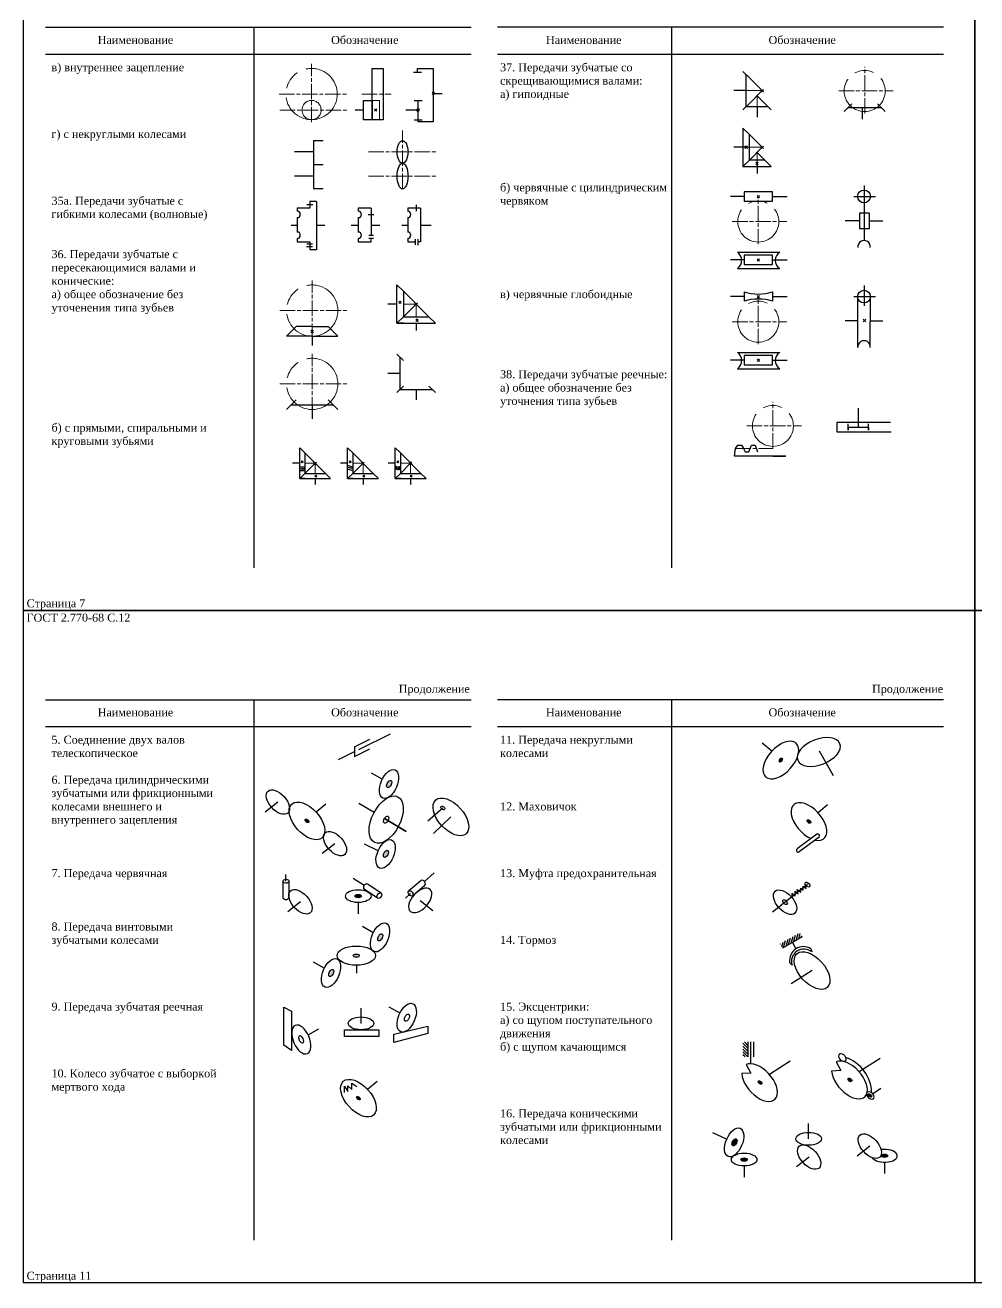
# Model space of a CAD drawing. Header units: millimetres. Extents: x 4428 to 6562, y 4839 to 5637.
# Drawn here: x 5968.8 to 6265.8, y 4838.7 to 5231.5 of the extents above; entities that cross this region are included whole.
import ezdxf

# ---------------------------------------------------------------- set-up
doc = ezdxf.new("R2010")
doc.units = ezdxf.units.MM
doc.linetypes.add('ACAD_ISO08W100', pattern=[36, 24, -3, 6, -3])
doc.layers.add('Эл-ты УГО (осевые)', color=7, linetype='ACAD_ISO08W100', lineweight=13)
doc.layers.add('Элементы УГО', color=7, linetype='Continuous', lineweight=30)
doc.styles.get("Standard").update_dxf_attribs({"font": 'times.ttf'})

msp = doc.modelspace()

# ---------------------------------------------------------------- hatches: boundary and pattern name
at = {"layer": 'Элементы УГО'}
h = msp.add_hatch(color=256, dxfattribs=at)
h.dxf.hatch_style = 1
edge = h.paths.add_edge_path()
edge.add_ellipse((6204.66, 5002.01), major_axis=(-0.521, -0.43), ratio=0.612959, start_angle=0, end_angle=360, ccw=False)
h = msp.add_hatch(color=256, dxfattribs=at)
h.dxf.hatch_style = 1
edge = h.paths.add_edge_path()
edge.add_ellipse((6082.43, 4994.56), major_axis=(-0.55, -1.07), ratio=0.547209, start_angle=0, end_angle=360)
edge = h.paths.add_edge_path()
edge.add_ellipse((6081.4, 4972.73), major_axis=(-0.55, -1.07), ratio=0.547209, start_angle=0, end_angle=360)
h = msp.add_hatch(color=256, dxfattribs=at)
h.dxf.hatch_style = 1
edge = h.paths.add_edge_path()
edge.add_ellipse((6056.77, 4983.02), major_axis=(0.521, -0.43), ratio=0.612959, start_angle=0, end_angle=360)
h = msp.add_hatch(color=256, dxfattribs=at)
h.dxf.hatch_style = 1
edge = h.paths.add_edge_path()
edge.add_ellipse((6213.43, 4982.81), major_axis=(0.521, -0.43), ratio=0.612959, start_angle=0, end_angle=360)
h = msp.add_hatch(color=256, dxfattribs=at)
h.dxf.hatch_style = 1
edge = h.paths.add_edge_path()
edge.add_ellipse((6072.76, 4959.53), major_axis=(-1, 0), ratio=0.5, start_angle=0, end_angle=360)
h = msp.add_hatch(color=256, dxfattribs=at)
h.dxf.hatch_style = 1
edge = h.paths.add_edge_path()
edge.add_ellipse((6064.34, 4935.53), major_axis=(-0.55, -1.07), ratio=0.547209, start_angle=0, end_angle=360)
edge = h.paths.add_edge_path()
edge.add_ellipse((6072.17, 4940.94), major_axis=(1, 0), ratio=0.5, start_angle=0, end_angle=360)
edge = h.paths.add_edge_path()
edge.add_ellipse((6079.63, 4946.66), major_axis=(-0.55, -1.07), ratio=0.547209, start_angle=0, end_angle=360)
h = msp.add_hatch(dxfattribs=at)
h.set_pattern_fill('ANSI31', color=256, scale=0.2, angle=209.2728)
h.set_pattern_definition([(254.272806, (8346.85996, 12355.5786), (0.611227634, -0.17212141), [])])
h.paths.add_polyline_path([(6205.15, 4943.29), (6211.35, 4946.76), (6210.59, 4948.12), (6204.39, 4944.64)])
h = msp.add_hatch(dxfattribs=at)
h.set_pattern_fill('ANSI31', color=256, scale=0.2, angle=90)
h.set_pattern_definition([(135, (11611.3752, -578.61865), (-0.449012806, -0.449012806), [])])
h.paths.add_polyline_path([(6192.85, 4909.3), (6194.4, 4909.3), (6194.4, 4913.97), (6192.85, 4913.97)])
h = msp.add_hatch(color=256, dxfattribs=at)
h.dxf.hatch_style = 1
edge = h.paths.add_edge_path()
edge.add_ellipse((6226.24, 4902.1), major_axis=(0.521, -0.43), ratio=0.612959, start_angle=0, end_angle=360)
h = msp.add_hatch(color=256, dxfattribs=at)
h.dxf.hatch_style = 1
edge = h.paths.add_edge_path()
edge.add_ellipse((6198.19, 4901.31), major_axis=(0.521, -0.43), ratio=0.612959, start_angle=0, end_angle=360)
h = msp.add_hatch(color=256, dxfattribs=at)
h.dxf.hatch_style = 1
edge = h.paths.add_edge_path()
edge.add_ellipse((6072.83, 4896.42), major_axis=(0.521, -0.43), ratio=0.612959, start_angle=0, end_angle=360)
h = msp.add_hatch(color=256, dxfattribs=at)
h.dxf.hatch_style = 1
edge = h.paths.add_edge_path()
edge.add_ellipse((6232.42, 4897.26), major_axis=(0.521, -0.43), ratio=0.612959, start_angle=0, end_angle=360)
h = msp.add_hatch(color=256, dxfattribs=at)
h.dxf.hatch_style = 1
edge = h.paths.add_edge_path()
edge.add_ellipse((6190.21, 4882.65), major_axis=(-0.55, -1.07), ratio=0.547209, start_angle=0, end_angle=360)
h = msp.add_hatch(color=256, dxfattribs=at)
h.dxf.hatch_style = 1
edge = h.paths.add_edge_path()
edge.add_ellipse((6237.02, 4878.42), major_axis=(-1, 0), ratio=0.5, start_angle=0, end_angle=360)
h = msp.add_hatch(color=256, dxfattribs=at)
h.dxf.hatch_style = 1
edge = h.paths.add_edge_path()
edge.add_ellipse((6193.21, 4877.25), major_axis=(-1, 0), ratio=0.5, start_angle=0, end_angle=360)

# ---------------------------------------------------------------- linework, layer by layer
for p, q in [((5975.14, 5230.85), (6108.05, 5230.85)), ((6040.14, 5230.85), (6040.14, 5062.06)), ((6255.4, 5230.85), (6116.19, 5230.85)), ((6170.57, 5230.85), (6170.57, 5062.06)), ((5975.14, 5222.45), (6108.05, 5222.45)), ((6116.19, 5222.45), (6255.4, 5222.45)), ((6201.64, 5187.4), (6199.64, 5189.4)), ((5975.14, 5020.85), (6108.05, 5020.85)), ((6040.14, 5020.85), (6040.14, 4852.06)), ((6255.4, 5020.85), (6116.19, 5020.85)), ((6170.57, 5020.85), (6170.57, 4852.06)), ((5975.14, 5012.45), (6108.05, 5012.45)), ((6116.19, 5012.45), (6255.4, 5012.45))]:
    msp.add_line(p, q)
at = {"layer": 'Эл-ты УГО (осевые)', "ltscale": 0.2}
for p, q in [((6058.2, 5201.19), (6058.2, 5219.4)), ((6230.83, 5203.91), (6230.83, 5218.48)), ((6048.05, 5210.01), (6069.32, 5210.01)), ((6073.91, 5210.01), (6083.01, 5210.01)), ((6222.71, 5210.97), (6239.73, 5210.97)), ((6048.25, 5205.01), (6069.32, 5205.01)), ((6086.58, 5180.39), (6086.58, 5198.6)), ((6075.95, 5191.96), (6097.22, 5191.96)), ((6075.95, 5184.38), (6097.22, 5184.38)), ((6197.63, 5163.13), (6197.63, 5177.7)), ((6189.51, 5170.19), (6206.53, 5170.19)), ((6058.4, 5133.57), (6058.4, 5151.78)), ((6197.63, 5131.86), (6197.63, 5146.43)), ((6048.25, 5142.39), (6069.52, 5142.39)), ((6189.51, 5138.92), (6206.53, 5138.92)), ((6058.4, 5110.67), (6058.4, 5128.88)), ((6048.25, 5119.49), (6069.52, 5119.49)), ((6202.19, 5099.32), (6202.19, 5113.89)), ((6194.07, 5106.37), (6211.08, 5106.37)), ((6190.52, 5099.32), (6202.19, 5099.32))]:
    msp.add_line(p, q, dxfattribs=at)
at = {"layer": 'Эл-ты УГО (осевые)'}
for p, q in [((6198.83, 5211.08), (6194.83, 5215.08)), ((6193.83, 5211.08), (6198.83, 5211.08)), ((6194.83, 5207.08), (6198.83, 5211.08)), ((6199.64, 5207.08), (6197.24, 5209.49)), ((6197.24, 5206.08), (6197.24, 5209.49)), ((6077.1, 5208.01), (6079.4, 5208.01)), ((6079.4, 5208.01), (6079.4, 5202.01)), ((6198.83, 5193.4), (6194.83, 5197.4)), ((6193.83, 5193.4), (6198.83, 5193.4)), ((6194.83, 5189.4), (6198.83, 5193.4)), ((6199.64, 5189.4), (6197.24, 5191.8)), ((6197.24, 5188.4), (6197.24, 5191.8)), ((6094.84, 5140.44), (6086.84, 5148.44)), ((6086.84, 5140.44), (6090.84, 5144.44)), ((6086.84, 5144.44), (6090.84, 5144.44)), ((6090.84, 5140.44), (6090.84, 5144.44)), ((6062.52, 5091.52), (6056.12, 5097.92)), ((6056.12, 5091.52), (6059.32, 5094.72)), ((6056.12, 5094.72), (6059.32, 5094.72)), ((6059.32, 5091.52), (6059.32, 5094.72)), ((6077.46, 5091.52), (6071.06, 5097.92)), ((6071.06, 5091.52), (6074.26, 5094.72)), ((6071.06, 5094.72), (6074.26, 5094.72)), ((6074.26, 5091.52), (6074.26, 5094.72)), ((6092.32, 5091.52), (6085.92, 5097.92)), ((6085.92, 5091.52), (6089.12, 5094.72)), ((6085.92, 5094.72), (6089.12, 5094.72)), ((6089.12, 5091.52), (6089.12, 5094.72))]:
    msp.add_line(p, q, dxfattribs=at)
for centre, radius in [((6058.2, 5210.01), 8), ((6230.83, 5210.97), 6.4), ((6058.2, 5205.01), 3), ((6197.63, 5170.19), 6.4), ((6058.4, 5142.39), 8), ((6197.63, 5138.92), 6.4), ((6058.4, 5119.49), 8), ((6202.19, 5106.37), 6.4)]:
    msp.add_circle(centre, radius, dxfattribs=at)
at = {"layer": 'Элементы УГО'}
for p, q in [((6089.96, 5216.86), (6092.46, 5216.86)), ((6091.21, 5216.86), (6091.21, 5218.01)), ((6091.21, 5218.01), (6096.18, 5218.01)), ((6096.18, 5218.01), (6096.18, 5201.3)), ((6192.83, 5217.08), (6194.83, 5215.08)), ((6193.83, 5206.08), (6193.83, 5216.08)), ((6095.79, 5210.59), (6096.55, 5209.82)), ((6095.82, 5209.82), (6096.58, 5210.57)), ((6096.17, 5210.2), (6098.99, 5210.2)), ((6193.83, 5211.08), (6190, 5211.08)), ((6198.44, 5211.46), (6199.2, 5210.69)), ((6198.46, 5210.69), (6199.23, 5211.44)), ((6074.36, 5205.01), (6071.82, 5205.01)), ((6077.81, 5205.42), (6078.57, 5204.65)), ((6077.84, 5204.65), (6078.6, 5205.4)), ((6091.45, 5205.01), (6087.6, 5205.01)), ((6090.2, 5208.01), (6092.7, 5208.01)), ((6091.05, 5205.42), (6091.81, 5204.65)), ((6091.08, 5204.65), (6091.84, 5205.4)), ((6091.45, 5202.01), (6091.45, 5208.01)), ((6194.83, 5207.08), (6192.83, 5205.08)), ((6193.83, 5206.08), (6200.64, 5206.08)), ((6197.24, 5206.08), (6197.24, 5202.83)), ((6199.64, 5207.08), (6201.64, 5205.08)), ((6226.83, 5206.97), (6224.43, 5204.57)), ((6225.63, 5205.77), (6236.03, 5205.77)), ((6230, 5205.77), (6230, 5202.21)), ((6234.83, 5206.97), (6237.23, 5204.57)), ((6090.2, 5202.01), (6092.7, 5202.01)), ((6091.45, 5201.3), (6091.45, 5202.01)), ((6096.18, 5201.3), (6091.45, 5201.3)), ((6192.83, 5199.4), (6194.83, 5197.4)), ((6192.83, 5199.4), (6192.83, 5187.4)), ((6194.83, 5189.4), (6194.83, 5197.4)), ((6058.82, 5195.53), (6058.82, 5180.53)), ((6058.82, 5195.53), (6061.82, 5195.53)), ((6193.83, 5193.4), (6190, 5193.4)), ((6193.46, 5193.82), (6194.22, 5193.04)), ((6193.49, 5193.05), (6194.25, 5193.8)), ((6198.46, 5193.8), (6199.22, 5193.03)), ((6198.49, 5193.03), (6199.25, 5193.78)), ((6058.82, 5191.96), (6052.82, 5191.96)), ((6194.83, 5189.4), (6192.83, 5187.4)), ((6199.64, 5189.4), (6194.83, 5189.4)), ((6196.84, 5188.73), (6197.6, 5187.96)), ((6196.87, 5187.96), (6197.63, 5188.71)), ((6199.64, 5189.4), (6201.64, 5187.4)), ((6058.82, 5188.03), (6061.82, 5188.03)), ((6192.83, 5187.4), (6201.64, 5187.4)), ((6197.24, 5188.4), (6197.24, 5185.15)), ((6058.82, 5184.38), (6052.82, 5184.38)), ((6230.63, 5181.46), (6230.63, 5164.25)), ((6058.82, 5180.53), (6061.82, 5180.53)), ((6193.24, 5178.03), (6189, 5178.03)), ((6197.23, 5178.38), (6197.99, 5177.61)), ((6197.26, 5177.61), (6198.02, 5178.36)), ((6202.02, 5178.03), (6206.6, 5178.03)), ((6227.41, 5178.03), (6234.22, 5178.03)), ((6057.69, 5174.41), (6053.69, 5174.41)), ((6053.69, 5174.41), (6053.69, 5173.41)), ((6058.6, 5175.41), (6056.77, 5175.41)), ((6059.69, 5176.41), (6057.69, 5176.41)), ((6057.69, 5176.41), (6057.69, 5174.41)), ((6059.69, 5176.41), (6059.69, 5161.41)), ((6076.77, 5174.41), (6072.77, 5174.41)), ((6072.77, 5174.41), (6072.77, 5173.41)), ((6076.77, 5174.41), (6076.77, 5165.98)), ((6092.19, 5174.41), (6088.19, 5174.41)), ((6088.19, 5174.41), (6088.19, 5173.41)), ((6090.81, 5175.39), (6090.81, 5173.39)), ((6092.19, 5174.41), (6092.19, 5163.91)), ((6053.69, 5171.41), (6053.69, 5168.91)), ((6072.77, 5171.41), (6072.77, 5168.91)), ((6075.87, 5172.41), (6077.67, 5172.41)), ((6088.19, 5171.41), (6088.19, 5168.91)), ((6229.18, 5170.46), (6224.72, 5170.46)), ((6232.3, 5170.46), (6236.51, 5170.46)), ((6053.69, 5168.91), (6051.87, 5168.91)), ((6053.69, 5168.91), (6053.69, 5166.91)), ((6062.33, 5168.91), (6059.69, 5168.91)), ((6072.77, 5168.91), (6070.6, 5168.91)), ((6072.77, 5168.91), (6072.77, 5166.91)), ((6076.09, 5165.98), (6077.51, 5165.98)), ((6079.47, 5168.91), (6076.77, 5168.91)), ((6088.19, 5168.91), (6086.38, 5168.91)), ((6088.19, 5168.91), (6088.19, 5166.91)), ((6095.49, 5168.91), (6092.19, 5168.91)), ((6053.69, 5164.91), (6053.69, 5163.91)), ((6053.69, 5163.91), (6057.69, 5163.91)), ((6058.47, 5162.3), (6056.64, 5162.3)), ((6058.5, 5163.14), (6056.67, 5163.14)), ((6057.69, 5163.91), (6057.69, 5161.41)), ((6059.69, 5161.41), (6057.69, 5161.41)), ((6072.77, 5164.91), (6072.77, 5163.91)), ((6072.77, 5163.91), (6076.77, 5163.91)), ((6076.09, 5164.97), (6077.53, 5164.97)), ((6076.77, 5164.97), (6076.77, 5164.91)), ((6076.77, 5163.91), (6076.77, 5164.91)), ((6088.19, 5164.91), (6088.19, 5163.91)), ((6088.19, 5163.91), (6090.19, 5163.91)), ((6090.66, 5163.91), (6090.19, 5163.91)), ((6090.66, 5162.87), (6090.66, 5164.7)), ((6091.5, 5162.83), (6091.5, 5164.66)), ((6092.19, 5163.91), (6091.5, 5163.91)), ((6193.24, 5158.2), (6189, 5158.2)), ((6191.12, 5160.6), (6204.31, 5160.6)), ((6197.23, 5158.55), (6197.99, 5157.78)), ((6197.26, 5157.78), (6198.02, 5158.53)), ((6202.02, 5158.2), (6206.6, 5158.2)), ((6191.12, 5155.49), (6204.31, 5155.49)), ((6084.84, 5138.44), (6084.84, 5150.44)), ((6084.84, 5150.44), (6086.84, 5148.44)), ((6230.63, 5150.19), (6230.63, 5143.89)), ((6086.84, 5148.44), (6086.84, 5140.44)), ((6193.24, 5146.76), (6189, 5146.76)), ((6193.24, 5148.21), (6193.24, 5145.32)), ((6197.23, 5147.11), (6197.99, 5146.34)), ((6197.26, 5146.34), (6198.02, 5147.09)), ((6202.02, 5148.21), (6202.02, 5145.32)), ((6202.02, 5146.76), (6206.6, 5146.76)), ((6227.41, 5146.76), (6234.22, 5146.76)), ((6228.67, 5130.82), (6228.67, 5146.76)), ((6232.59, 5130.82), (6232.63, 5146.76)), ((6084.84, 5144.44), (6082.01, 5144.44)), ((6085.41, 5145.34), (6086.17, 5144.57)), ((6085.44, 5144.57), (6086.2, 5145.32)), ((6090.44, 5144.82), (6091.2, 5144.05)), ((6090.47, 5144.05), (6091.23, 5144.8)), ((6086.84, 5140.44), (6084.84, 5138.44)), ((6086.84, 5138.44), (6084.84, 5138.44)), ((6084.84, 5138.44), (6096.84, 5138.44)), ((6086.84, 5140.44), (6094.84, 5140.44)), ((6090.7, 5139.77), (6091.46, 5139)), ((6090.73, 5139), (6091.49, 5139.75)), ((6090.84, 5138.44), (6090.84, 5136.19)), ((6094.84, 5140.44), (6096.84, 5138.44)), ((6228.67, 5139.19), (6224.72, 5139.19)), ((6230.38, 5139.68), (6231.14, 5138.9)), ((6230.4, 5138.9), (6231.17, 5139.66)), ((6232.61, 5139.19), (6236.51, 5139.19)), ((6053.4, 5137.39), (6050.4, 5134.39)), ((6058.4, 5134.39), (6050.4, 5134.39)), ((6058.4, 5137.39), (6053.4, 5137.39)), ((6057.99, 5136.24), (6058.75, 5135.47)), ((6058.02, 5135.47), (6058.79, 5136.22)), ((6058.4, 5137.39), (6063.4, 5137.39)), ((6058.4, 5134.39), (6066.4, 5134.39)), ((6058.4, 5134.39), (6058.4, 5131.44)), ((6063.4, 5137.39), (6066.4, 5134.39)), ((6084.84, 5128.77), (6086.84, 5126.77)), ((6085.84, 5117.77), (6085.84, 5127.77)), ((6193.24, 5126.93), (6189, 5126.93)), ((6191.12, 5129.33), (6204.31, 5129.33)), ((6197.23, 5127.28), (6197.99, 5126.51)), ((6197.26, 5126.51), (6198.02, 5127.26)), ((6202.02, 5126.93), (6206.6, 5126.93)), ((6085.84, 5122.77), (6082.01, 5122.77)), ((6191.12, 5124.22), (6204.31, 5124.22)), ((6086.84, 5118.77), (6084.84, 5116.77)), ((6094.84, 5118.77), (6096.84, 5116.77)), ((6053.4, 5114.49), (6050.4, 5111.49)), ((6063.4, 5114.49), (6066.4, 5111.49)), ((6085.84, 5117.77), (6095.84, 5117.77)), ((6090.84, 5117.77), (6090.84, 5114.52)), ((6051.9, 5112.99), (6064.9, 5112.99)), ((6058.4, 5112.99), (6058.4, 5108.54)), ((6228.85, 5106), (6228.85, 5111.92)), ((6225.69, 5105), (6225.69, 5107)), ((6232.02, 5105), (6232.02, 5107)), ((6225.69, 5106), (6232.02, 5106)), ((6225.69, 5106), (6225.69, 5105)), ((6232.02, 5106), (6232.02, 5105)), ((6054.52, 5089.92), (6054.52, 5099.52)), ((6054.52, 5099.52), (6056.12, 5097.92)), ((6069.46, 5089.92), (6069.46, 5099.52)), ((6069.46, 5099.52), (6071.06, 5097.92)), ((6084.32, 5089.92), (6084.32, 5099.52)), ((6084.32, 5099.52), (6085.92, 5097.92)), ((6190.19, 5096.94), (6190.53, 5099.32)), ((6190.53, 5099.32), (6191.27, 5100.4)), ((6191.27, 5100.4), (6192.39, 5100.4)), ((6192.39, 5100.4), (6192.96, 5099.32)), ((6192.96, 5099.32), (6193.52, 5098.25)), ((6194.71, 5098.25), (6195.54, 5100.4)), ((6195.54, 5100.4), (6196.64, 5100.4)), ((6196.64, 5100.4), (6197.34, 5098.25)), ((6054.52, 5094.72), (6052.26, 5094.72)), ((6054.98, 5095.43), (6055.59, 5094.82)), ((6055, 5094.82), (6055.61, 5095.42)), ((6056.12, 5097.92), (6056.12, 5091.52)), ((6058.9, 5095.06), (6059.66, 5094.29)), ((6058.93, 5094.29), (6059.69, 5095.04)), ((6069.46, 5094.72), (6067.2, 5094.72)), ((6069.92, 5095.43), (6070.52, 5094.82)), ((6069.94, 5094.82), (6070.55, 5095.42)), ((6071.06, 5097.92), (6071.06, 5091.52)), ((6073.86, 5095.09), (6074.62, 5094.32)), ((6073.89, 5094.32), (6074.65, 5095.07)), ((6084.32, 5094.72), (6082.06, 5094.72)), ((6084.77, 5095.43), (6085.38, 5094.82)), ((6084.79, 5094.82), (6085.4, 5095.42)), ((6085.92, 5097.92), (6085.92, 5091.52)), ((6088.75, 5095.12), (6089.51, 5094.34)), ((6088.77, 5094.34), (6089.54, 5095.1)), ((6206.19, 5096.94), (6190.19, 5096.94)), ((6193.52, 5098.25), (6194.71, 5098.25)), ((6202.19, 5096.94), (6206.19, 5096.94)), ((6054.52, 5093.61), (6056.12, 5093.61)), ((6054.52, 5093.01), (6056.12, 5093.01)), ((6054.52, 5092.41), (6056.12, 5092.41)), ((6056.12, 5091.52), (6054.52, 5089.92)), ((6056.12, 5093.01), (6055.12, 5093.01)), ((6056.12, 5091.52), (6062.52, 5091.52)), ((6059.21, 5090.98), (6059.82, 5090.36)), ((6059.24, 5090.36), (6059.85, 5090.96)), ((6062.52, 5091.52), (6064.12, 5089.92)), ((6069.46, 5094.12), (6071.06, 5093.47)), ((6071.06, 5092.92), (6069.46, 5093.52)), ((6071.06, 5092.39), (6069.46, 5092.81)), ((6071.06, 5091.52), (6069.46, 5089.92)), ((6071.06, 5091.52), (6077.46, 5091.52)), ((6074.15, 5090.98), (6074.76, 5090.36)), ((6074.17, 5090.36), (6074.78, 5090.96)), ((6077.46, 5091.52), (6079.06, 5089.92)), ((6085.92, 5091.52), (6084.32, 5089.92)), ((6085.92, 5091.52), (6092.32, 5091.52)), ((6089.01, 5090.98), (6089.62, 5090.36)), ((6089.03, 5090.36), (6089.64, 5090.96)), ((6092.32, 5091.52), (6093.92, 5089.92)), ((6056.12, 5089.92), (6054.52, 5089.92)), ((6054.52, 5089.92), (6064.12, 5089.92)), ((6059.32, 5089.92), (6059.32, 5088.11)), ((6071.06, 5089.92), (6069.46, 5089.92)), ((6069.46, 5089.92), (6079.06, 5089.92)), ((6074.26, 5089.92), (6074.26, 5088.11)), ((6085.92, 5089.92), (6084.32, 5089.92)), ((6084.32, 5089.92), (6093.92, 5089.92)), ((6089.12, 5089.92), (6089.12, 5088.11)), ((6071.58, 5006.16), (6076.42, 5008.55)), ((6072.98, 5005.35), (6082.85, 5010.22)), ((6066.65, 5002.22), (6071.58, 5004.66)), ((6071.58, 5006.16), (6071.58, 5003.16)), ((6071.58, 5003.16), (6076.42, 5005.55)), ((6201.83, 5004.8), (6198.83, 5007.29)), ((6216.65, 5004.92), (6220.98, 4997.24)), ((6080.25, 4996.01), (6076.92, 4997.9)), ((6047.69, 4988.89), (6043.74, 4985.79)), ((6077.7, 4985.61), (6072.9, 4988.44)), ((6059.59, 4985.81), (6062.6, 4988.3)), ((6099.18, 4987.04), (6094.44, 4982.96)), ((6216.26, 4985.6), (6219.26, 4988.09)), ((6080.91, 4983.72), (6087.69, 4979.71)), ((6087.69, 4979.71), (6080.91, 4983.72)), ((6101.68, 4984.28), (6096.27, 4979.06)), ((6215.91, 4978.87), (6209.71, 4974.24)), ((6216.59, 4977.97), (6210.39, 4973.33)), ((6065.45, 4975.9), (6061.49, 4972.81)), ((6078.95, 4973.68), (6074.67, 4975.72)), ((6050.18, 4964.18), (6050.18, 4966.26)), ((6074.57, 4962.82), (6071.18, 4964.98)), ((6093.42, 4964.11), (6096.43, 4966.78)), ((6049.22, 4964.22), (6049.22, 4959.1)), ((6051.14, 4964.15), (6051.14, 4959.1)), ((6078.8, 4958.89), (6074.58, 4961.68)), ((6079.91, 4960.44), (6075.64, 4963.27)), ((6088.49, 4961.12), (6092.32, 4964.41)), ((6089.68, 4959.63), (6093.57, 4962.96)), ((6212.98, 4963.1), (6202.02, 4954.54)), ((6209.17, 4959.47), (6209.17, 4961.08)), ((6209.17, 4961.08), (6210.04, 4960.09)), ((6210.04, 4960.09), (6209.8, 4961.57)), ((6209.8, 4961.57), (6210.92, 4960.74)), ((6210.92, 4960.74), (6210.92, 4962.01)), ((6210.92, 4962.01), (6211.62, 4961.33)), ((6211.62, 4961.33), (6211.62, 4962.67)), ((6211.62, 4962.67), (6212.6, 4961.94)), ((6212.6, 4961.94), (6212.27, 4963.33)), ((6054.73, 4957.74), (6050.77, 4954.65)), ((6072.76, 4957.53), (6072.76, 4954.01)), ((6089.09, 4960.38), (6087.51, 4958.84)), ((6092.11, 4958.18), (6096.07, 4955.08)), ((6208.29, 4958.89), (6208.2, 4960.48)), ((6208.2, 4960.48), (6209.17, 4959.47)), ((6077.45, 4948.1), (6074.12, 4950)), ((6211.35, 4946.76), (6205.15, 4943.29)), ((6208.25, 4945.03), (6209.36, 4943.06)), ((6214.01, 4943.1), (6214.29, 4942.08)), ((6062.17, 4936.98), (6058.83, 4938.87)), ((6072.17, 4937.94), (6072.17, 4935.41)), ((6207.41, 4938.83), (6208.16, 4937.93)), ((6214.4, 4936.28), (6207.93, 4932.16)), ((6073.63, 4919.78), (6073.63, 4924.5)), ((6085.8, 4923), (6082.46, 4924.89)), ((6057.11, 4916.22), (6060.45, 4918.11)), ((6194.4, 4914.03), (6194.4, 4909.3)), ((6195.23, 4914.03), (6195.23, 4907.08)), ((6196.16, 4914.03), (6196.16, 4909.35)), ((6193.86, 4906.93), (6195.3, 4904.25)), ((6207.56, 4907.97), (6201.09, 4903.84)), ((6221.92, 4907.72), (6223.36, 4905.04)), ((6235.61, 4908.76), (6229.14, 4904.63)), ((6195.3, 4904.25), (6192.46, 4904.08)), ((6223.36, 4905.04), (6220.52, 4904.87)), ((6068.43, 4898.15), (6068.47, 4900.16)), ((6068.47, 4900.16), (6069.51, 4898.46)), ((6069.51, 4898.46), (6069.51, 4900.31)), ((6069.51, 4900.31), (6070.79, 4899.12)), ((6070.79, 4899.12), (6070.79, 4901.09)), ((6070.79, 4901.09), (6072.34, 4900.04)), ((6075.66, 4899.2), (6078.66, 4901.69)), ((6233.28, 4897.79), (6235.89, 4899.55)), ((6213.34, 4883.73), (6213.34, 4888.46)), ((6187.75, 4883.59), (6183.47, 4885.63)), ((6232.43, 4881.44), (6228.47, 4878.35)), ((6193.21, 4875.25), (6193.21, 4871.73)), ((6213.5, 4878.02), (6209.54, 4874.93)), ((6237.02, 4876.42), (6237.02, 4872.9))]:
    msp.add_line(p, q, dxfattribs=at)
for points in [[(5968.25, 5258.74), (6265.25, 5258.74), (6265.25, 5048.74), (5968.25, 5048.74)], [(6265.25, 5258.74), (6562.25, 5258.74), (6562.25, 5048.74), (6265.25, 5048.74)], [(6077.1, 5218.01), (6080.56, 5218.01), (6080.56, 5202.01), (6077.1, 5202.01)], [(6077.1, 5202.01), (6074.36, 5202.01), (6074.36, 5208.01), (6077.1, 5208.01)], [(6193.24, 5176.59), (6202.02, 5176.59), (6202.02, 5179.48), (6193.24, 5179.48)], [(6229.18, 5168.06), (6232.3, 5168.06), (6232.3, 5172.86), (6229.18, 5172.86)], [(6193.24, 5156.75), (6202.02, 5156.75), (6202.02, 5159.65), (6193.24, 5159.65)], [(6193.24, 5125.48), (6202.02, 5125.48), (6202.02, 5128.38), (6193.24, 5128.38)], [(5968.25, 5048.74), (6265.25, 5048.74), (6265.25, 4838.74), (5968.25, 4838.74)], [(6265.25, 5048.74), (6562.25, 5048.74), (6562.25, 4838.74), (6265.25, 4838.74)], [(6049.58, 4924.8), (6051.92, 4923.54), (6051.92, 4911.31), (6049.58, 4912.93)], [(6068.49, 4917.78), (6079.17, 4917.78), (6079.17, 4915.69), (6068.49, 4915.69)], [(6083.87, 4913.83), (6083.87, 4916.38), (6094.48, 4918.92), (6094.48, 4916.58)]]:
    msp.add_lwpolyline(points, close=True, dxfattribs=at)
msp.add_lwpolyline([(6239.06, 5104.41), (6222.28, 5104.41), (6222.28, 5107.59), (6238.88, 5107.59)], dxfattribs=at)
for centre in [(6230.63, 5178.03), (6230.63, 5146.76)]:
    msp.add_circle(centre, 2, dxfattribs=at)
for centre, radius, start, end in [((6053.69, 5172.41), 1, 270, 90), ((6072.77, 5172.41), 1, 270, 90), ((6088.19, 5172.41), 1, 270, 90), ((6053.69, 5165.91), 1, 270, 90), ((6072.77, 5165.91), 1, 270, 90), ((6088.19, 5165.91), 1, 270, 90), ((6230.63, 5162.28), 1.97, 354.3735, 185.6265), ((6189.24, 5158.05), 3.18, 306.3844, 53.6156), ((6205.91, 5158.05), 3.02, 122.1237, 237.8763), ((6197.63, 5162.03), 14.5, 252.3807, 287.6193), ((6197.63, 5130.9), 15.07, 73.0768, 106.9232), ((6230.63, 5131.01), 1.97, 354.3735, 185.6265), ((6189.24, 5126.78), 3.18, 306.3844, 53.6156), ((6205.91, 5126.78), 3.02, 122.1237, 237.8763), ((6085.19, 5095.07), 1.48, 233.9602, 299.2833), ((6085.19, 5094.66), 1.48, 233.9602, 299.2833), ((6085.19, 5094.24), 1.48, 233.9602, 299.2833), ((6216.1, 4978.31), 0.591, 325.1225, 108.3742), ((6210.07, 4973.79), 0.568, 128.7459, 304.9486), ((6211.72, 4939.41), 4.35, 58.0831, 187.6662), ((6211.84, 4939.1), 3.86, 50.5672, 197.5889), ((6221.04, 4897.8), 11.96, 1.4494, 71.4059)]:
    msp.add_arc(centre, radius, start, end, dxfattribs=at)
for centre, major_axis, ratio in [((6086.58, 5191.96), (0, 3.56), 0.474823), ((6086.58, 5184.38), (0, 4.02), 0.420557), ((6082.37, 4994.53), (-1.88, -4.41), 0.529339), ((6047.69, 4988.89), (3.08, -3.42), 0.560582), ((6082.43, 4994.56), (-0.55, -1.07), 0.547209), ((6056.77, 4983.02), (4.74, -5.26), 0.559822), ((6081.49, 4983.42), (-3.66, -7.11), 0.547209), ((6101.68, 4984.28), (4.74, -5.26), 0.559822), ((6081.49, 4983.42), (-0.55, -1.07), 0.547209), ((6099.18, 4987.04), (0.535, -0.431), 0.698336), ((6056.77, 4983.02), (0.521, -0.43), 0.612959), ((6213.43, 4982.81), (0.521, -0.43), 0.612959), ((6065.52, 4975.9), (3.08, -3.42), 0.560582), ((6081.29, 4972.68), (-1.88, -4.41), 0.529339), ((6081.4, 4972.73), (-0.55, -1.07), 0.547209), ((6050.18, 4964.18), (0.956, -0.033), 0.634553), ((6054.73, 4957.74), (3.08, -3.42), 0.560582), ((6072.76, 4959.53), (4, 0), 0.5), ((6089.09, 4960.38), (-0.597, 0.747), 0.634553), ((6205.98, 4957.63), (3.08, -3.42), 0.560582), ((6212.98, 4963.1), (0.616, -0.684), 0.560582), ((6079.35, 4959.66), (-0.556, -0.778), 0.634553), ((6205.98, 4957.63), (0.616, -0.684), 0.560582), ((6079.57, 4946.62), (-1.88, -4.41), 0.529339), ((6079.63, 4946.66), (-0.55, -1.07), 0.547209), ((6072.17, 4940.94), (6, 0), 0.5), ((6072.17, 4940.94), (1, 0), 0.5), ((6214.4, 4936.28), (4.74, -5.26), 0.559822), ((6064.28, 4935.5), (-1.88, -4.41), 0.529339), ((6064.34, 4935.53), (-0.55, -1.07), 0.547209), ((6087.91, 4921.52), (-1.88, -4.41), 0.529339), ((6073.63, 4919.78), (4, 0), 0.5), ((6087.97, 4921.55), (-0.55, -1.07), 0.547209), ((6223.86, 4909.1), (0.82, -1.12), 0.646986), ((6072.83, 4896.42), (4.74, -5.26), 0.559822), ((6226.24, 4902.1), (0.521, -0.43), 0.612959), ((6198.19, 4901.31), (0.521, -0.43), 0.612959), ((6232.56, 4897.25), (0.82, -1.12), 0.646986), ((6072.83, 4896.42), (0.521, -0.43), 0.612959), ((6232.42, 4897.26), (0.521, -0.43), 0.612959), ((6190.09, 4882.59), (-1.88, -4.41), 0.529339), ((6190.21, 4882.65), (-0.55, -1.07), 0.547209), ((6213.34, 4883.73), (4, 0), 0.5), ((6213.5, 4878.02), (3.08, -3.42), 0.560582), ((6232.43, 4881.44), (3.08, -3.42), 0.560582), ((6193.21, 4877.25), (4, 0), 0.5)]:
    msp.add_ellipse(centre, major_axis=major_axis, ratio=ratio, dxfattribs=at)
at = {"layer": 'Элементы УГО', "extrusion": (0, 0, -1)}
for centre, major_axis, ratio in [((6204.66, 5002.01), (-4.74, -5.26), 0.559822), ((6216.51, 5004.53), (-6.59, -2.59), 0.559822), ((6204.66, 5002.01), (-0.521, -0.43), 0.612959), ((6092.11, 4958.18), (-3.08, -3.42), 0.560582), ((6055, 4914.74), (1.88, -4.41), 0.529339), ((6054.94, 4914.77), (0.55, -1.07), 0.547209)]:
    msp.add_ellipse(centre, major_axis=major_axis, ratio=ratio, dxfattribs=at)
at = {"layer": 'Элементы УГО'}
for centre, major_axis, ratio, start_param, end_param in [((6213.43, 4982.81), (4.74, -5.26), 0.559822, 5.618103, 11.66248), ((6075.09, 4962.49), (-0.556, -0.778), 0.634553, 3.146565, 6.386771), ((6092.97, 4963.71), (-0.597, 0.747), 0.634553, 3.146565, 6.386771), ((6050.18, 4959.06), (0.956, -0.033), 0.634553, 3.146565, 6.386771), ((6072.76, 4959.53), (-1, 0), 0.5, -1.570796, 4.712389), ((6198.03, 4901.3), (4.74, -5.26), 0.559822, 3.754197, 9.254509), ((6226.09, 4902.09), (4.74, -5.26), 0.559822, 3.754197, 9.254509), ((6237.02, 4878.42), (4, 0), 0.5, 3.448624, 8.127255), ((6237.02, 4878.42), (-1, 0), 0.5, -1.570796, 4.712389), ((6193.21, 4877.25), (-1, 0), 0.5, -1.570796, 4.712389)]:
    msp.add_ellipse(centre, major_axis=major_axis, ratio=ratio, start_param=start_param, end_param=end_param, dxfattribs=at)

# ---------------------------------------------------------------- texts
at = {"layer": 'Элементы УГО', "char_height": 2.5, "attachment_point": 1}
for s, width, insert in [('Наименование', 25.6791, (5991.45, 5228.16)), ('Обозначение', 25.6791, (6064.3, 5228.16)), ('Наименование', 25.6791, (6131.36, 5228.16)), ('Обозначение', 25.6791, (6200.83, 5228.16)), ('в) внутреннее зацепление \\P\\P\\P\\P\\Pг) с некруглыми колесами\\P\\P\\P\\P\\P35а. Передачи зубчатые с гибкими колесами (волновые)\\P\\P\\P36. Передачи зубчатые с пересекающимися валами и конические:\\Pа) общее обозначение без уточенения типа зубьев\\P\\P\\P\\P\\P\\P\\P\\P\\Pб) с прямыми, спиральными и круговыми зубьями', 54.0496, (5977.03, 5219.62)), ('37. Передачи зубчатые со скрещивающимися валами:\\Pа) гипоидные \\P\\P\\P\\P\\P\\P\\Pб) червячные с цилиндрическим червяком \\P\\P\\P\\P\\P\\P\\Pв) червячные глобоидные\\P\\P\\P\\P\\P\\P38. Передачи зубчатые реечные:\\Pа) общее обозначение без уточнения типа зубьев', 53.5376, (6117.03, 5219.62)), ('Страница 7', 25.6791, (5969.26, 5052.21)), ('\\pt30;ГОСТ 2.770-68 С.12', 33.5579, (5969.25, 5047.74)), ('Продолжение', 33.5579, (6085.39, 5025.52)), ('Продолжение', 33.5579, (6233.12, 5025.52)), ('Наименование', 25.6791, (5991.45, 5018.16)), ('Обозначение', 25.6791, (6064.3, 5018.16)), ('Наименование', 25.6791, (6131.36, 5018.16)), ('Обозначение', 25.6791, (6200.83, 5018.16)), ('5. Соединение двух валов телескопическое \\P\\P6. Передача цилиндрическими зубчатыми или фрикционными колесами внешнего и внутреннего зацепления\\P\\P\\P\\P7. Передача червячная \\P\\P\\P\\P8. Передача винтовыми зубчатыми колесами \\P\\P\\P\\P\\P9. Передача зубчатая реечная \\P\\P\\P\\P\\P10. Колесо зубчатое с выборкой мертвого хода ', 54.0496, (5977.03, 5009.62)), ('11. Передача некруглыми колесами\\P\\P\\P\\P12. Маховичок\\P\\P\\P\\P\\P13. Муфта предохранительная \\P\\P\\P\\P\\P14. Тормоз\\P\\P\\P\\P\\P15. Эксцентрики:\\Pа) со щупом поступательного движения\\Pб) с щупом качающимся\\P\\P\\P\\P\\P16. Передача коническими зубчатыми или фрикционными колесами', 53.5376, (6117.03, 5009.62)), ('Страница 11', 25.6791, (5969.26, 4842.21))]:
    msp.add_mtext_dynamic_manual_height_columns(s, width=width, gutter_width=12.5, heights=[0], dxfattribs=dict(at, insert=insert))

doc.saveas('drawing.dxf')
